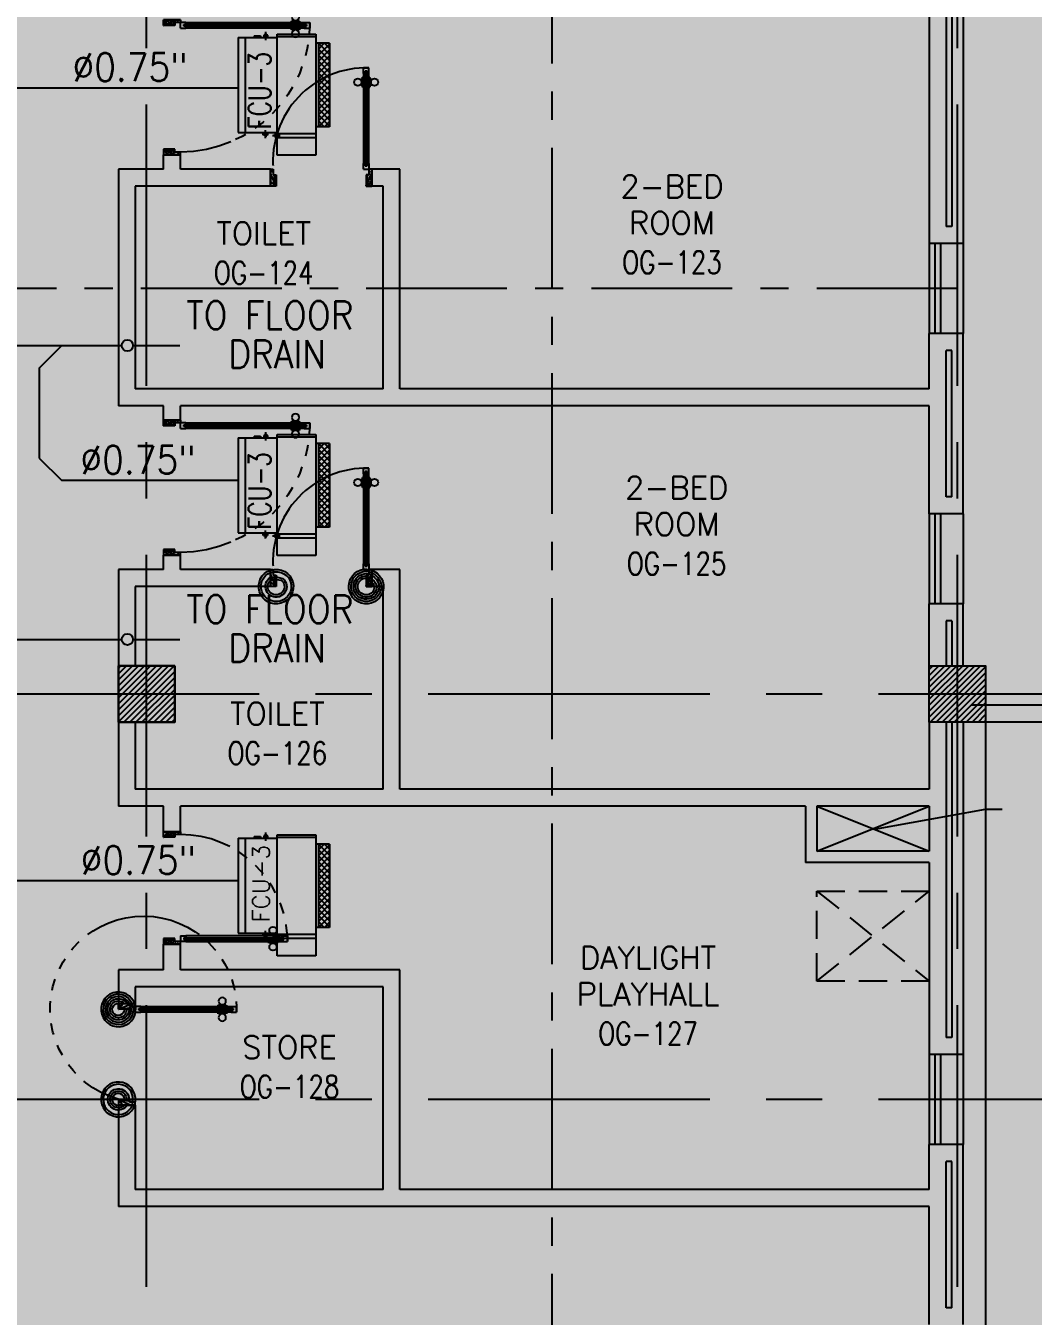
# Model space of a CAD drawing. Extents: x 417866242 to 417866469, y 43498047 to 43498124.
# Drawn here: x 417866450.09 to 417866459.03, y 43498062.46 to 43498073.92 of the extents above; entities that cross this region are included whole.
import ezdxf
from ezdxf.enums import TextEntityAlignment as Align

# ---------------------------------------------------------------- set-up
doc = ezdxf.new("R2010")
doc.units = 0
doc.header["$MEASUREMENT"] = 0
for name, pattern in [('CENTER', [2, 1.25, -0.25, 0.25, -0.25]), ('CENTERX2', [4, 2.5, -0.5, 0.5, -0.5]), ('HIDDEN', [0.375, 0.25, -0.125])]:
    doc.linetypes.add(name, pattern=pattern)
doc.layers.get('0').update_dxf_attribs({"linetype": 'CONTINUOUS'})
for name, color, linetype in [('AC-CD', 6, 'CONTINUOUS'), ('AC-TEXT', 2, 'CONTINUOUS'), ('AXES', 11, 'CENTERX2'), ('AXES1', 11, 'CENTER'), ('COL', 11, 'CONTINUOUS'), ('DOOR', 11, 'CONTINUOUS'), ('FCU', 6, 'CONTINUOUS'), ('HAT', 11, 'CONTINUOUS'), ('INSUL', 11, 'CONTINUOUS'), ('M-TEXT', 2, 'CONTINUOUS'), ('P-SOLIDWASTE', 6, 'CONTINUOUS'), ('PROJ-L', 11, 'CONTINUOUS'), ('RM-NAME', 11, 'CONTINUOUS'), ('RM-NO', 11, 'CONTINUOUS'), ('SHAFT', 11, 'CONTINUOUS'), ('TEXT', 6, 'CONTINUOUS'), ('WALL', 11, 'CONTINUOUS'), ('WIN', 11, 'CONTINUOUS')]:
    doc.layers.add(name, color=color, linetype=linetype)
doc.styles.add('ROMANS', font='ROMANS.shx', dxfattribs={"width": 0.6})
doc.styles.add('SIMPLEX', font='simplex.shx', dxfattribs={"width": 0.8})
doc.dimstyles.new('DIM7', dxfattribs={"dimtxt": 0.24, "dimasz": 0.08, "dimexe": 0.07, "dimexo": 0.05, "dimgap": 0.07, "dimtad": 1, "dimzin": 0, "dimdsep": 46, "dimtxsty": 'SIMPLEX', "dimblk": 'ARCHTICK', "dimcen": 0.05, "dimdle": 0.05, "dimclrd": 4, "dimclre": 4, "dimclrt": 2, "dimadec": 0, "dimazin": 0, "dimtp": 2, "dimtm": 2, "dimtfac": 0.1142857142857143, "dimtix": 1, "dimtmove": 2, "dimatfit": 3, "dimldrblk": 'DOT', "dimfxl": 0, "dimtolj": 1, "dimtzin": 0, "dimarcsym": 0})

# ---------------------------------------------------------------- blocks, each defined once
blk = doc.blocks.new('DOOR100')
at = {"layer": 'DOOR', "color": 7, "linetype": 'ByBlock'}
for p, q in [((-75.00000000011642, 1250), (-74.99999999959255, 1300.000000000029)), ((-75.00000000011642, 1300), (-25.00000000011642, 1300)), ((-25.00000000011642, 1300), (-75.00000000011642, 1300)), ((-58.00000000011642, 1250), (-58.00000000011642, 1270)), ((-42.00000000011642, 1270), (-58.00000000011642, 1270)), ((-42.00000000011642, 1250), (-42.00000000011642, 1270)), ((-25.00000000011642, 1250), (-25.00000000011642, 1300)), ((-91.20000000018626, 1205.042457221396), (-91.20000000018626, 1140.242457221408)), ((-82.20000000018626, 1205.042457221396), (-91.20000000018626, 1205.042457221396)), ((-82.20000000018626, 1127.642457221402), (-82.20000000018626, 1217.642457221402)), ((-75.00000000011642, 1217.642457221402), (-82.20000000018626, 1217.642457221402)), ((-82.20000000018626, 1205.042457221396), (-82.20000000018626, 1140.242457221408)), ((-58.00000000011642, 1250), (-75.00000000011642, 1250)), ((-25.00000000011642, 1250), (-42.00000000011642, 1250)), ((-25.00000000011642, 1217.642457221402), (-17.80000000004657, 1217.642457221402)), ((-17.80000000004657, 1127.642457221402), (-17.80000000004657, 1217.642457221402)), ((-17.80000000004657, 1205.042457221396), (-17.80000000004657, 1140.242457221408)), ((-17.80000000004657, 1205.042457221396), (-8.800000000046566, 1205.042457221396)), ((-8.800000000046566, 1205.042457221396), (-8.800000000046566, 1140.242457221408)), ((-82.20000000018626, 1140.242457221408), (-91.20000000018626, 1140.242457221408)), ((-75.00000000011642, 1127.642457221402), (-82.20000000018626, 1127.642457221402)), ((-25.00000000011642, 1127.642457221402), (-17.80000000004657, 1127.642457221402)), ((-17.80000000004657, 1140.242457221408), (-8.800000000046566, 1140.242457221408)), ((-1200, 0), (-1200, 150)), ((-1200, 150), (-1175, 150)), ((-1200, 150), (-1200, 0)), ((-1175, 150), (-1175, 100)), ((-75, 200), (-58, 200)), ((-75, 150), (-75, 200)), ((-75, 150), (-25, 150)), ((-58, 200), (-58, 180)), ((-58, 180), (-42, 180)), ((-42, 200), (-25, 200)), ((-42, 180), (-42, 200)), ((-25, 200), (-25, 150)), ((0, 150), (-25, 150)), ((-25, 150), (-25, 100)), ((0, 0), (0, 150)), ((0, 150), (0, 0)), ((-1150, 0), (-1200, 113.7099299924448)), ((-1150, 0), (-1200, 40.1457343158545)), ((-1150, 0), (-1200, 0)), ((-1175, 100), (-1150, 100)), ((-1150, 0), (-1163.357286043465, 100)), ((-1150, 100), (-1150, 0)), ((-50, 0), (0, 113.7099299924448)), ((-50, 100), (-50, 0)), ((-50, 0), (-36.64271395653486, 100)), ((-25, 100), (-50, 100)), ((-50, 0), (0, 40.1457343158545)), ((-50, 0), (0, 0))]:
    blk.add_line(p, q, dxfattribs=at)
at = {"layer": 'DOOR', "linetype": 'ByBlock'}
for p, q in [((-75.00000000011642, 1250), (-75, 200)), ((-58, 200), (-58.00000000011642, 1250)), ((-42, 200), (-42.00000000011642, 1250)), ((-25, 200), (-25.00000000011642, 1250))]:
    blk.add_line(p, q, dxfattribs=at)
at = {"layer": 'DOOR', "color": 7, "linetype": 'ByBlock'}
for centre in [(-123.5309442150756, 1172.642457221402), (23.53094421490096, 1172.642457221402)]:
    blk.add_circle(centre, 32.39999999998526, dxfattribs=at)
at = {"layer": 'DOOR', "linetype": 'HIDDEN', "ltscale": 0.5}
blk.add_arc((-24.99999999965075, 149.9999999994106), 1150.000000000618, 90, 179.9999999995831, dxfattribs=at)
at = {"layer": 'DOOR', "color": 7, "linetype": 'ByBlock'}
for centre, radius, start, end in [((-1150, 0), 154.4019578127773, 103.7142292212167, 108.8947114515936), ((-1150, 0), 134.4019578127773, 100.7199763555959, 111.8401506085482), ((-50, 0), 134.4019578127773, 68.15984939145177, 79.28002364440412), ((-50, 0), 154.4019578127773, 71.10528854840643, 76.28577077878333), ((-1150, 0), 94.40195781277725, 90, 121.981811965689), ((-1150, 0), 74.40195781277725, 90, 132.2235735847074), ((-1150, 0), 54.40195781277725, 90, 156.7926171089788), ((-1150, 0), 34.40195781277725, 90, 180), ((-1150, 0), 14.40195781277725, 90, 180), ((-50, 0), 94.40195781277725, 58.01818803431096, 90), ((-50, 0), 74.40195781277725, 47.7764264152926, 90), ((-50, 0), 54.40195781277725, 23.20738289102122, 90), ((-50, 0), 34.40195781277725, 0, 90), ((-50, 0), 14.40195781277725, 0, 90), ((-50, 0), 114.4019578127773, 64.0838418833441, 77.3774258719247)]:
    blk.add_arc(centre, radius, start, end, dxfattribs=at)
blk = doc.blocks.new('*X85')
at = {"color": 0}
for p, q in [((253128.5557043091, 132690.5931987104), (253587.6964794104, 133149.7339738117)), ((253128.5557043091, 132743.6262072994), (253534.6634708214, 133149.7339738117)), ((253128.5557043091, 132796.6592158884), (253481.6304622324, 133149.7339738117)), ((253128.5557043091, 132849.6922244773), (253428.5974536434, 133149.7339738117)), ((253128.5557043091, 132902.7252330663), (253375.5644450544, 133149.7339738117)), ((253128.5557043091, 132955.7582416553), (253322.5314364654, 133149.7339738117)), ((253128.5557043091, 133008.7912502443), (253269.4984278764, 133149.7339738117)), ((253128.5557043091, 133061.8242588333), (253216.4654192874, 133149.7339738117)), ((253128.5557043091, 133114.8572674223), (253163.4324106984, 133149.7339738117)), ((253140.7294879994, 132649.7339738117), (253628.555704309, 133137.5601901213)), ((253193.7624965884, 132649.7339738117), (253628.555704309, 133084.5271815324)), ((253246.7955051773, 132649.7339738117), (253628.555704309, 133031.4941729433)), ((253299.8285137663, 132649.7339738117), (253628.555704309, 132978.4611643543)), ((253352.8615223553, 132649.7339738117), (253628.555704309, 132925.4281557653)), ((253405.8945309443, 132649.7339738117), (253628.555704309, 132872.3951471764)), ((253458.9275395333, 132649.7339738117), (253628.555704309, 132819.3621385874)), ((253511.9605481223, 132649.7339738117), (253628.555704309, 132766.3291299984)), ((253564.9935567113, 132649.7339738117), (253628.555704309, 132713.2961214094)), ((253618.0265653003, 132649.7339738117), (253628.555704309, 132660.2631128204))]:
    blk.add_line(p, q, dxfattribs=at)
blk = doc.blocks.new('COL50')
at = {"layer": 'COL'}
blk.add_lwpolyline([(-249.9999999999709, 250), (-249.9999999999418, -250), (250, -250), (249.9999999999709, 250)], close=True, dxfattribs=at)
blk = doc.blocks.new('DOOR90')
at = {"layer": 'DOOR', "color": 7, "linetype": 'ByBlock'}
for p, q in [((-150, 0), (0, 0)), ((-150, 0), (-150, -25)), ((0, -50), (-113.7099299924448, 0)), ((0, -50), (-40.1457343158545, 0)), ((0, -50), (0, 0)), ((-1000, -25), (-1050, -25)), ((-1050, -75), (-1050, -25)), ((-1050, -25), (-1050, -75)), ((-1000, -75), (-1050, -74.99999999947613)), ((-1000, -41.9999999999709), (-1020, -41.9999999999709)), ((-1020, -42), (-1020, -58)), ((-1000, -58), (-1020, -58)), ((-1000, -25), (-1000, -41.9999999999709)), ((-1000, -58), (-1000, -75)), ((-877.6424572214019, -17.79999999995925), (-967.6424572214019, -17.79999999995925)), ((-967.6424572214019, -25), (-967.6424572214019, -17.79999999995925)), ((-967.6424572214019, -75), (-967.6424572214019, -82.20000000004075)), ((-877.6424572214019, -82.20000000004075), (-967.6424572214019, -82.20000000004075)), ((-955.0424572214251, -8.799999999959255), (-890.2424572213786, -8.799999999959255)), ((-955.0424572214251, -17.79999999995925), (-955.0424572214251, -8.799999999959255)), ((-955.0424572214251, -17.79999999995925), (-890.2424572213786, -17.79999999995925)), ((-955.0424572214251, -82.20000000004075), (-890.2424572213786, -82.20000000004075)), ((-955.0424572214251, -82.20000000004075), (-955.0424572214251, -91.20000000004075)), ((-955.0424572214251, -91.20000000004075), (-890.2424572213786, -91.20000000004075)), ((-890.2424572213786, -17.79999999995925), (-890.2424572213786, -8.799999999959255)), ((-890.2424572213786, -82.20000000004075), (-890.2424572213786, -91.20000000004075)), ((-877.6424572214019, -25), (-877.6424572214019, -17.79999999995925)), ((-877.6424572214019, -75), (-877.6424572214019, -82.20000000004075)), ((-200, -25), (-150, -25)), ((-200, -42), (-200, -25)), ((-180, -42), (-200, -42)), ((-200, -58), (-180, -58)), ((-200, -75), (-200, -58)), ((-150, -75), (-200, -75)), ((-180, -58), (-180, -42)), ((-150, -25), (-100, -25)), ((-150, -75), (-150, -25)), ((-100, -25), (-100, -50)), ((0, -50), (-100, -36.64271395650576)), ((-100, -50), (0, -50)), ((-150, -875), (-100, -875)), ((-150, -900), (-150, -875)), ((-150, -900), (0, -900)), ((0, -900), (-150, -900)), ((0, -850), (-113.7099299924448, -900)), ((-100, -875), (-100, -850)), ((0, -850), (-100, -863.3572860434942)), ((-100, -850), (0, -850)), ((0, -850), (-40.1457343158545, -900)), ((0, -850), (0, -900))]:
    blk.add_line(p, q, dxfattribs=at)
at = {"layer": 'DOOR', "linetype": 'ByBlock'}
for p, q in [((-200, -25), (-1000, -25)), ((-200, -42), (-1000, -41.9999999999709)), ((-200, -58), (-1000, -58)), ((-1000, -75), (-200, -75))]:
    blk.add_line(p, q, dxfattribs=at)
at = {"layer": 'DOOR', "color": 7, "linetype": 'ByBlock'}
for centre in [(-922.6424572214019, 23.53094421501737), (-922.6424572214019, -123.5309442149592)]:
    blk.add_circle(centre, 32.39999999998526, dxfattribs=at)
for centre, radius, start, end in [((0, -50), 154.4019578127773, 161.1052885482714, 166.2857707768669), ((0, -50), 94.40195781277725, 148.0181880328085, 180), ((0, -50), 134.4019578127773, 158.159849394549, 169.2800236450682), ((0, -50), 114.4019578127773, 154.0838418822192, 167.37742587102), ((0, -50), 74.40195781277725, 137.7764264185456, 180), ((0, -50), 54.40195781277725, 113.2073828924446, 180), ((0, -50), 34.40195781277725, 90, 180), ((0, -50), 14.40195781277725, 90, 180), ((0, -850), 154.4019578127773, 193.7142292231331, 198.8947114517286), ((0, -850), 134.4019578127773, 190.7199763549318, 201.840150605451), ((0, -850), 94.40195781277725, 180, 211.9818119671915), ((0, -850), 74.40195781277725, 180, 222.2235735814543), ((0, -850), 54.40195781277725, 180, 246.7926171075554), ((0, -850), 34.40195781277725, 180, 270), ((0, -850), 14.40195781277725, 180, 270)]:
    blk.add_arc(centre, radius, start, end, dxfattribs=at)
at = {"layer": 'DOOR', "linetype": 'HIDDEN', "ltscale": 0.5}
blk.add_arc((-222.2222222220153, -49.99999999976717), 828.155208510499, 178.270116378131, 275.0030377036063, dxfattribs=at)
blk = doc.blocks.new('*X86')
at = {"color": 0}
for p, q in [((245928.2403198966, 132649.7339738117), (246428.2403198966, 133149.7339738117)), ((245928.5557043091, 132703.0823668131), (246375.2073113076, 133149.7339738117)), ((245928.5557043091, 132756.1153754022), (246322.1743027186, 133149.7339738117)), ((245928.5557043091, 132809.1483839911), (246269.1412941296, 133149.7339738117)), ((245928.5557043091, 132862.1813925801), (246216.1082855406, 133149.7339738117)), ((245928.5557043091, 132915.2144011691), (246163.0752769516, 133149.7339738117)), ((245928.5557043091, 132968.2474097581), (246110.0422683626, 133149.7339738117)), ((245928.5557043091, 133021.2804183471), (246057.0092597737, 133149.7339738117)), ((245928.5557043091, 133074.3134269361), (246003.9762511846, 133149.7339738117)), ((245928.5557043091, 133127.3464355251), (245950.9432425957, 133149.7339738117)), ((245981.2733284856, 132649.7339738117), (246428.555704309, 133097.0163496351)), ((246034.3063370746, 132649.7339738117), (246428.555704309, 133043.9833410461)), ((246087.3393456636, 132649.7339738117), (246428.555704309, 132990.9503324571)), ((246140.3723542526, 132649.7339738117), (246428.555704309, 132937.9173238681)), ((246193.4053628415, 132649.7339738117), (246428.555704309, 132884.8843152791)), ((246246.4383714305, 132649.7339738117), (246428.555704309, 132831.8513066902)), ((246299.4713800195, 132649.7339738117), (246428.555704309, 132778.8182981012)), ((246352.5043886085, 132649.7339738117), (246428.555704309, 132725.7852895122)), ((246405.5373971975, 132649.7339738117), (246428.555704309, 132672.7522809232))]:
    blk.add_line(p, q, dxfattribs=at)
blk = doc.blocks.new('DOOR-10')
at = {"layer": 'DOOR', "color": 0, "linetype": 'ByBlock'}
for p, q in [((-25.69739139656303, 1099.999999999069), (-75.69739139656303, 1099.999999999069)), ((-75.69739139656303, 1099.999999999069), (-25.69739139656303, 1099.999999999069)), ((-75.69739139656303, 1049.999999999069), (-75.69739139603917, 1099.999999999098)), ((-58.69739139656303, 1049.999999999069), (-75.69739139656303, 1049.999999999069)), ((-42.69739139656303, 1069.999999999069), (-58.69739139656303, 1069.999999999069)), ((-58.69739139656303, 1049.999999999069), (-58.69739139656303, 1069.999999999069)), ((-42.69739139656303, 1049.999999999069), (-42.69739139656303, 1069.999999999069)), ((-25.69739139656303, 1049.999999999069), (-42.69739139656303, 1049.999999999069)), ((-25.69739139656303, 1049.999999999069), (-25.69739139656303, 1099.999999999069)), ((-82.89739139663288, 1005.042457220465), (-91.89739139663288, 1005.042457220465)), ((-91.89739139663288, 1005.042457220465), (-91.89739139663288, 940.2424572204764)), ((-82.89739139663288, 940.2424572204764), (-91.89739139663288, 940.2424572204764)), ((-75.69739139656303, 1017.642457220471), (-82.89739139663288, 1017.642457220471)), ((-82.89739139663288, 927.6424572204705), (-82.89739139663288, 1017.642457220471)), ((-82.89739139663288, 1005.042457220465), (-82.89739139663288, 940.2424572204764)), ((-75.69739139656303, 927.6424572204705), (-82.89739139663288, 927.6424572204705)), ((-25.69739139656303, 1017.642457220471), (-18.49739139649319, 1017.642457220471)), ((-25.69739139656303, 927.6424572204705), (-18.49739139649319, 927.6424572204705)), ((-18.49739139649319, 927.6424572204705), (-18.49739139649319, 1017.642457220471)), ((-18.49739139649319, 1005.042457220465), (-9.497391396493185, 1005.042457220465)), ((-18.49739139649319, 1005.042457220465), (-18.49739139649319, 940.2424572204764)), ((-18.49739139649319, 940.2424572204764), (-9.497391396493185, 940.2424572204764)), ((-9.497391396493185, 1005.042457220465), (-9.497391396493185, 940.2424572204764)), ((-1000.697391395341, 0), (-1000.697391395341, 150)), ((-1000.697391395341, 150), (-975.6973913953407, 150)), ((-1000.697391395341, 150), (-1000.697391395341, 0)), ((-975.6973913953407, 150), (-975.6973913953407, 100)), ((-75.69739139534067, 200), (-58.69739139534067, 200)), ((-75.69739139534067, 150), (-75.69739139534067, 200)), ((-75.69739139534067, 150), (-25.69739139534067, 150)), ((-58.69739139534067, 200), (-58.69739139534067, 180)), ((-58.69739139534067, 180), (-42.69739139534067, 180)), ((-42.69739139534067, 200), (-25.69739139534067, 200)), ((-42.69739139534067, 180), (-42.69739139534067, 200)), ((-25.69739139534067, 200), (-25.69739139534067, 150)), ((-0.6973913953406736, 150), (-25.69739139534067, 150)), ((-25.69739139534067, 150), (-25.69739139534067, 100)), ((-950.6973913953407, 0), (-1000.697391395341, 0)), ((-975.6973913953407, 100), (-950.6973913953407, 100)), ((-950.6973913953407, 100), (-950.6973913953407, 0)), ((-50.69739139534067, 100), (-50.69739139534067, 0)), ((-25.69739139534067, 100), (-50.69739139534067, 100)), ((-50.69739139534067, 0), (-0.6973913953406736, 0))]:
    blk.add_line(p, q, dxfattribs=at)
at = {"layer": 'DOOR', "linetype": 'ByBlock'}
for p, q in [((-75.69739139656303, 1049.999999999069), (-75.69739139534067, 200)), ((-58.69739139534067, 200), (-58.69739139656303, 1049.999999999069)), ((-42.69739139534067, 200), (-42.69739139656303, 1049.999999999069)), ((-25.69739139534067, 200), (-25.69739139656303, 1049.999999999069))]:
    blk.add_line(p, q, dxfattribs=at)
at = {"layer": 'DOOR', "color": 9, "linetype": 'ByBlock'}
for p, q in [((-0.6973913953406736, 0), (-0.6973913953406736, 150)), ((-950.6973913953407, 0), (-1000.697391395341, 113.7099299924448)), ((-950.6973913953407, 0), (-1000.697391395341, 40.1457343158545)), ((-950.6973913953407, 0), (-964.0546774388058, 100)), ((-50.69739139534067, 0), (-0.6973913953406736, 113.7099299924448)), ((-50.69739139534067, 0), (-37.34010535187554, 100)), ((-50.69739139534067, 0), (-0.6973913953406736, 40.1457343158545))]:
    blk.add_line(p, q, dxfattribs=at)
at = {"layer": 'DOOR', "color": 0, "linetype": 'ByBlock'}
for centre in [(-124.2283356115222, 972.6424572204705), (22.83355281845434, 972.6424572204705)]:
    blk.add_circle(centre, 32.39999999998526, dxfattribs=at)
at = {"layer": 'DOOR', "linetype": 'HIDDEN', "ltscale": 0.5}
blk.add_arc((-23.39897476031911, 149.138342134087), 952.2988064575108, 93.14815770431052, 179.9481576940245, dxfattribs=at)
at = {"layer": 'DOOR', "color": 9, "linetype": 'ByBlock'}
for centre, radius, start, end in [((-950.6973913953407, 0), 154.4019578127773, 103.7142292212167, 108.8947114515936), ((-950.6973913953407, 0), 134.4019578127773, 100.7199763555959, 111.8401506085482), ((-50.69739139534067, 0), 134.4019578127773, 68.15984939145177, 79.28002364440412), ((-50.69739139534067, 0), 154.4019578127773, 71.10528854840643, 76.28577077878333), ((-950.6973913953407, 0), 94.40195781277725, 90, 121.981811965689), ((-950.6973913953407, 0), 74.40195781277725, 90, 132.2235735847074), ((-950.6973913953407, 0), 54.40195781277725, 90, 156.7926171089788), ((-950.6973913953407, 0), 34.40195781277725, 90, 180), ((-950.6973913953407, 0), 14.40195781277725, 90, 180), ((-50.69739139534067, 0), 94.40195781277725, 58.01818803431096, 90), ((-50.69739139534067, 0), 74.40195781277725, 47.7764264152926, 90), ((-50.69739139534067, 0), 54.40195781277725, 23.20738289102122, 90), ((-50.69739139534067, 0), 34.40195781277725, 0, 90), ((-50.69739139534067, 0), 14.40195781277725, 0, 90), ((-50.69739139534067, 0), 114.4019578127773, 64.0838418833441, 77.3774258719247)]:
    blk.add_arc(centre, radius, start, end, dxfattribs=at)
blk = doc.blocks.new('*X95')
at = {"color": 0}
for p, q in [((16890.47746209932, -2466.570672882412), (16943.4517006644, -2413.596434317336)), ((16890.47746209932, -2519.603681471403), (16990.47746209933, -2419.603681471401)), ((16990.47746209933, -2565.49912589376), (16890.47746209932, -2465.499125893757)), ((16890.47746209932, -2572.636690060394), (16990.47746209933, -2472.636690060392)), ((16990.47746209933, -2618.532134482751), (16890.47746209932, -2518.532134482748)), ((16990.47746209933, -2512.466117304769), (16891.6077791119, -2413.596434317336)), ((16990.47746209933, -2459.433108715778), (16944.64078770089, -2413.596434317336)), ((16890.47746209932, -2625.669698649385), (16990.47746209933, -2525.669698649383)), ((16990.47746209933, -2671.565143071742), (16890.47746209932, -2571.565143071739)), ((16890.47746209932, -2678.702707238376), (16990.47746209933, -2578.702707238374)), ((16990.47746209933, -2724.598151660733), (16890.47746209932, -2624.59815166073)), ((16890.47746209932, -2731.735715827367), (16990.47746209933, -2631.735715827365)), ((16990.47746209933, -2777.631160249724), (16890.47746209932, -2677.631160249721)), ((16890.47746209932, -2784.768724416358), (16990.47746209933, -2684.768724416357)), ((16990.47746209933, -2830.664168838715), (16890.47746209932, -2730.664168838713)), ((16890.47746209932, -2837.801733005349), (16990.47746209933, -2737.801733005348)), ((16990.47746209933, -2883.697177427706), (16890.47746209932, -2783.697177427704)), ((16890.47746209932, -2890.83474159434), (16990.47746209933, -2790.834741594339)), ((16990.47746209933, -2936.730186016697), (16890.47746209932, -2836.730186016694)), ((16890.47746209932, -2943.867750183331), (16990.47746209933, -2843.86775018333)), ((16990.47746209933, -2989.763194605689), (16890.47746209932, -2889.763194605686)), ((16890.47746209932, -2996.900758772323), (16990.47746209933, -2896.900758772321)), ((16990.47746209933, -3042.796203194679), (16890.47746209932, -2942.796203194677)), ((16890.47746209932, -3049.933767361314), (16990.47746209933, -2949.933767361312)), ((16990.47746209933, -3095.82921178367), (16890.47746209932, -2995.829211783668)), ((16890.47746209932, -3102.966775950305), (16990.47746209933, -3002.966775950303)), ((16990.47746209933, -3148.862220372662), (16890.47746209932, -3048.862220372659)), ((16891.53081232129, -3154.946434317336), (16990.47746209933, -3055.999784539294)), ((16943.52866745501, -3154.946434317336), (16890.47746209932, -3101.89522896165)), ((16944.56382091028, -3154.946434317336), (16990.47746209933, -3109.032793128285))]:
    blk.add_line(p, q, dxfattribs=at)
blk = doc.blocks.new('RM1')
at = {"layer": 'RM-NAME', "style": 'ROMANS'}
for tag, p in [('ROOMNAME1', (0, 323.8095238059759)), ('ROOMNAME2', (0, 0))]:
    blk.add_attdef(tag, text='', height=200, dxfattribs=at).set_placement(p, align=Align.MIDDLE)

msp = doc.modelspace()

# ---------------------------------------------------------------- linework, layer by layer
at = {"layer": 'AC-CD'}
for p, q in [((417866451.9753841, 43498073.36963988), (417866449.9336365, 43498073.36963988)), ((417866443.1406524, 43498071.08356603), (417866450.9405389, 43498071.08356603)), ((417866450.2082285, 43498070.88356603), (417866450.4082285, 43498071.08356603)), ((417866451.0405389, 43498071.08356604), (417866451.4555178, 43498071.08356604)), ((417866450.2082285, 43498070.88356604), (417866450.2082285, 43498070.08329365)), ((417866450.2082285, 43498070.08329365), (417866450.4082285, 43498069.8832937)), ((417866451.9753841, 43498069.8832937), (417866450.4082285, 43498069.8832937)), ((417866449.9696267, 43498068.47337817), (417866450.9405389, 43498068.47337817)), ((417866451.0405389, 43498068.47337817), (417866451.4555178, 43498068.47337817)), ((417866451.9753841, 43498066.3282937), (417866449.9336365, 43498066.3282937))]:
    msp.add_line(p, q, dxfattribs=at)
for centre in [(417866450.9905389, 43498071.08356604), (417866450.9905389, 43498068.47337817)]:
    msp.add_circle(centre, 0.05, dxfattribs=at)
at = {"layer": 'AXES'}
for p, q in [((417866451.1610165, 43498046.72449277), (417866451.1610165, 43498123.53716789)), ((417866458.3610165, 43498046.72449277), (417866458.3610165, 43498123.53716789)), ((417866468.1610165, 43498067.98878641), (417866400.1210165, 43498067.98878641)), ((417866468.1610165, 43498064.38878641), (417866400.1210165, 43498064.38878641))]:
    msp.add_line(p, q, dxfattribs=at)
at = {"layer": 'AXES1'}
for p, q in [((417866454.7610165, 43498053.58878641), (417866454.7610165, 43498112.40878641)), ((417866458.3610165, 43498071.58878641), (417866400.1210165, 43498071.58878641))]:
    msp.add_line(p, q, dxfattribs=at)
at = {"layer": 'FCU', "color": 6}
for p, q in [((417866451.9753841, 43498073.8183283), (417866451.9753841, 43498072.97382659)), ((417866451.9753841, 43498073.8183283), (417866452.3214598, 43498073.8183283)), ((417866452.3214598, 43498072.92697649), (417866452.3214598, 43498073.84690336)), ((417866452.3214598, 43498073.84690336), (417866452.6643605, 43498073.84690336)), ((417866452.6643605, 43498073.84690336), (417866452.6643605, 43498072.92697649)), ((417866451.9753841, 43498072.97382659), (417866452.3214598, 43498072.97382659)), ((417866452.6643605, 43498072.92697649), (417866452.3214598, 43498072.92697649)), ((417866451.9753841, 43498070.2633283), (417866451.9753841, 43498069.41882659)), ((417866451.9753841, 43498070.2633283), (417866452.3214598, 43498070.2633283)), ((417866452.3214598, 43498069.37197649), (417866452.3214598, 43498070.29190336)), ((417866452.3214598, 43498070.29190336), (417866452.6643605, 43498070.29190336)), ((417866452.6643605, 43498070.29190336), (417866452.6643605, 43498069.37197649)), ((417866451.9753841, 43498069.41882659), (417866452.3214598, 43498069.41882659)), ((417866452.6643605, 43498069.37197649), (417866452.3214598, 43498069.37197649)), ((417866451.9753841, 43498066.7083283), (417866451.9753841, 43498065.86382659)), ((417866451.9753841, 43498066.7083283), (417866452.3214598, 43498066.7083283)), ((417866452.3214598, 43498065.8169765), (417866452.3214598, 43498066.73690336)), ((417866452.3214598, 43498066.73690336), (417866452.6643605, 43498066.73690336)), ((417866452.6643605, 43498066.73690336), (417866452.6643605, 43498065.8169765)), ((417866451.9753841, 43498065.86382659), (417866452.3214598, 43498065.86382659)), ((417866452.6643605, 43498065.8169765), (417866452.3214598, 43498065.8169765))]:
    msp.add_line(p, q, dxfattribs=at)
at = {"layer": 'FCU', "color": 3}
for p, q in [((417866452.0357092, 43498073.8183283), (417866452.0357092, 43498072.97382659)), ((417866452.1170201, 43498073.83332833), (417866452.1170201, 43498073.8183283)), ((417866452.1170201, 43498073.83332833), (417866452.1719545, 43498073.83332833)), ((417866452.1719545, 43498073.83332833), (417866452.1719545, 43498073.8183283)), ((417866452.1967636, 43498073.83332833), (417866452.2444435, 43498073.83332833)), ((417866452.2074845, 43498073.84832836), (417866452.2274846, 43498073.84832836)), ((417866452.2074845, 43498073.84832836), (417866452.2074845, 43498073.8183283)), ((417866452.2174845, 43498073.86826265), (417866452.2174845, 43498073.79555843)), ((417866452.2274846, 43498073.84832836), (417866452.2274846, 43498073.8183283)), ((417866452.3214598, 43498073.82649614), (417866452.6643605, 43498073.82649614)), ((417866452.7865857, 43498073.7667532), (417866452.6643605, 43498073.7667532)), ((417866452.6865855, 43498073.7667532), (417866452.6865855, 43498073.0254017)), ((417866452.7865857, 43498073.7667532), (417866452.7865857, 43498073.0254017)), ((417866452.2174845, 43498072.92389224), (417866452.2174845, 43498072.99659646)), ((417866452.7865857, 43498073.0254017), (417866452.6643605, 43498073.0254017)), ((417866452.1876817, 43498072.95882656), (417866452.2444435, 43498072.95882656)), ((417866452.2074845, 43498072.94382653), (417866452.2074845, 43498072.97382659)), ((417866452.2074845, 43498072.94382653), (417866452.2274846, 43498072.94382653)), ((417866452.2274846, 43498072.94382653), (417866452.2274846, 43498072.97382659)), ((417866452.2803787, 43498072.94842654), (417866452.3486676, 43498072.94842654)), ((417866452.2964597, 43498072.93842652), (417866452.2964597, 43498072.95842656)), ((417866452.2964597, 43498072.95842656), (417866452.3214598, 43498072.95842656)), ((417866452.2964597, 43498072.93842652), (417866452.3214598, 43498072.93842652)), ((417866452.3214598, 43498072.96565875), (417866452.6643605, 43498072.96565875)), ((417866452.3214598, 43498072.77457619), (417866452.3214598, 43498072.92697649)), ((417866452.6643605, 43498072.92697649), (417866452.6643605, 43498072.77457619)), ((417866452.6643605, 43498072.77457619), (417866452.3214598, 43498072.77457619)), ((417866452.0357092, 43498070.2633283), (417866452.0357092, 43498069.41882659)), ((417866452.1170201, 43498070.27832833), (417866452.1170201, 43498070.2633283)), ((417866452.1170201, 43498070.27832833), (417866452.1719545, 43498070.27832833)), ((417866452.1719545, 43498070.27832833), (417866452.1719545, 43498070.2633283)), ((417866452.1967636, 43498070.27832833), (417866452.2444435, 43498070.27832833)), ((417866452.2074845, 43498070.29332836), (417866452.2274846, 43498070.29332836)), ((417866452.2074845, 43498070.29332836), (417866452.2074845, 43498070.2633283)), ((417866452.2174845, 43498070.31326265), (417866452.2174845, 43498070.24055843)), ((417866452.2274846, 43498070.29332836), (417866452.2274846, 43498070.2633283)), ((417866452.3214598, 43498070.27149614), (417866452.6643605, 43498070.27149614)), ((417866452.7865857, 43498070.2117532), (417866452.6643605, 43498070.2117532)), ((417866452.6865855, 43498070.2117532), (417866452.6865855, 43498069.4704017)), ((417866452.7865857, 43498070.2117532), (417866452.7865857, 43498069.4704017)), ((417866452.7865857, 43498069.4704017), (417866452.6643605, 43498069.4704017)), ((417866452.1876817, 43498069.40382656), (417866452.2444435, 43498069.40382656)), ((417866452.2074845, 43498069.38882653), (417866452.2074845, 43498069.41882659)), ((417866452.2074845, 43498069.38882653), (417866452.2274846, 43498069.38882653)), ((417866452.2174845, 43498069.36889224), (417866452.2174845, 43498069.44159646)), ((417866452.2274846, 43498069.38882653), (417866452.2274846, 43498069.41882659)), ((417866452.2803787, 43498069.39342654), (417866452.3486676, 43498069.39342654)), ((417866452.2964597, 43498069.38342652), (417866452.2964597, 43498069.40342656)), ((417866452.2964597, 43498069.40342656), (417866452.3214598, 43498069.40342656)), ((417866452.2964597, 43498069.38342652), (417866452.3214598, 43498069.38342652)), ((417866452.3214598, 43498069.41065875), (417866452.6643605, 43498069.41065875)), ((417866452.3214598, 43498069.21957619), (417866452.3214598, 43498069.37197649)), ((417866452.6643605, 43498069.37197649), (417866452.6643605, 43498069.21957619)), ((417866452.6643605, 43498069.21957619), (417866452.3214598, 43498069.21957619)), ((417866452.0357092, 43498066.7083283), (417866452.0357092, 43498065.86382659)), ((417866452.1170201, 43498066.72332833), (417866452.1170201, 43498066.7083283)), ((417866452.1170201, 43498066.72332833), (417866452.1719545, 43498066.72332833)), ((417866452.1719545, 43498066.72332833), (417866452.1719545, 43498066.7083283)), ((417866452.1967636, 43498066.72332833), (417866452.2444435, 43498066.72332833)), ((417866452.2074845, 43498066.73832836), (417866452.2274846, 43498066.73832836)), ((417866452.2074845, 43498066.73832836), (417866452.2074845, 43498066.7083283)), ((417866452.2174845, 43498066.75826265), (417866452.2174845, 43498066.68555843)), ((417866452.2274846, 43498066.73832836), (417866452.2274846, 43498066.7083283)), ((417866452.3214598, 43498066.71649614), (417866452.6643605, 43498066.71649614)), ((417866452.7865857, 43498066.6567532), (417866452.6643605, 43498066.6567532)), ((417866452.6865855, 43498066.6567532), (417866452.6865855, 43498065.9154017)), ((417866452.7865857, 43498066.6567532), (417866452.7865857, 43498065.9154017)), ((417866452.7865857, 43498065.9154017), (417866452.6643605, 43498065.9154017)), ((417866452.1876817, 43498065.84882656), (417866452.2444435, 43498065.84882656)), ((417866452.2074845, 43498065.83382653), (417866452.2074845, 43498065.86382659)), ((417866452.2074845, 43498065.83382653), (417866452.2274846, 43498065.83382653)), ((417866452.2174845, 43498065.81389225), (417866452.2174845, 43498065.88659646)), ((417866452.2274846, 43498065.83382653), (417866452.2274846, 43498065.86382659)), ((417866452.2803787, 43498065.83842654), (417866452.3486676, 43498065.83842654)), ((417866452.2964597, 43498065.82842652), (417866452.2964597, 43498065.84842656)), ((417866452.2964597, 43498065.84842656), (417866452.3214598, 43498065.84842656)), ((417866452.2964597, 43498065.82842652), (417866452.3214598, 43498065.82842652)), ((417866452.3214598, 43498065.85565875), (417866452.6643605, 43498065.85565875)), ((417866452.3214598, 43498065.66457619), (417866452.3214598, 43498065.8169765)), ((417866452.6643605, 43498065.8169765), (417866452.6643605, 43498065.66457619)), ((417866452.6643605, 43498065.66457619), (417866452.3214598, 43498065.66457619))]:
    msp.add_line(p, q, dxfattribs=at)
at = {"layer": 'INSUL'}
for p, q in [((417866458.2610165, 43498074.93878641), (417866458.2610165, 43498072.13878641)), ((417866458.3110165, 43498074.93878641), (417866458.3110165, 43498072.13878641)), ((417866458.3110165, 43498072.13878641), (417866458.2610165, 43498072.13878641)), ((417866458.3110165, 43498071.03878641), (417866458.2610165, 43498071.03878641)), ((417866458.2610165, 43498069.73878641), (417866458.2610165, 43498071.03878641)), ((417866458.3110165, 43498069.73878641), (417866458.3110165, 43498071.03878641)), ((417866458.3110165, 43498069.73878641), (417866458.2610165, 43498069.73878641)), ((417866458.2610165, 43498068.63878641), (417866458.2610165, 43498068.23878641)), ((417866458.3110165, 43498068.63878641), (417866458.2610165, 43498068.63878641)), ((417866458.3110165, 43498068.63878641), (417866458.3110165, 43498068.23878641)), ((417866458.2610165, 43498067.73878641), (417866458.2610165, 43498064.93878641)), ((417866458.3110165, 43498067.73878641), (417866458.3110165, 43498064.93878641)), ((417866458.3110165, 43498064.93878641), (417866458.2610165, 43498064.93878641)), ((417866458.3110165, 43498063.83878641), (417866458.2610165, 43498063.83878641)), ((417866458.2610165, 43498062.53878641), (417866458.2610165, 43498063.83878641)), ((417866458.3110165, 43498062.53878641), (417866458.3110165, 43498063.83878641)), ((417866458.3110165, 43498062.53878641), (417866458.2610165, 43498062.53878641))]:
    msp.add_line(p, q, dxfattribs=at)
at = {"layer": 'P-SOLIDWASTE'}
for points in [[(417866451.6807596, 43498071.08356604, 0, 0.1500000000000001, 0), (417866451.4078913, 43498071.08356604, 0.1500000000000001, 0.1500000000000001, 0)], [(417866451.6807596, 43498068.47337817, 0, 0.1500000000000001, 0), (417866451.4078913, 43498068.47337817, 0.1500000000000001, 0.1500000000000001, 0)]]:
    msp.add_lwpolyline(points, format="xyseb", dxfattribs=at)
at = {"layer": 'PROJ-L', "linetype": 'Continuous'}
for p, q in [((417866460.4867463, 43498067.88878641), (417866458.4867463, 43498067.88878641)), ((417866460.6367463, 43498067.73878641), (417866458.4867463, 43498067.73878641))]:
    msp.add_line(p, q, dxfattribs=at)
at = {"layer": 'PROJ-L'}
msp.add_line((417866458.6110165, 43498067.73878641), (417866458.6110165, 43498061.03878641), dxfattribs=at)
at = {"layer": 'SHAFT', "linetype": 'HIDDEN'}
for p, q in [((417866457.1110165, 43498066.23878641), (417866458.1110165, 43498065.43878641)), ((417866457.1110165, 43498065.43878641), (417866458.1110165, 43498066.23878641))]:
    msp.add_line(p, q, dxfattribs=at)
msp.add_lwpolyline([(417866457.1110165, 43498066.23878641), (417866458.1110165, 43498066.23878641), (417866458.1110165, 43498065.43878641), (417866457.1110165, 43498065.43878641)], close=True, dxfattribs=at)
at = {"layer": 'TEXT', "color": 251, "linetype": 'ByBlock'}
for p, q in [((417866457.1110165, 43498066.99378641), (417866458.1110165, 43498066.59378641)), ((417866457.1110165, 43498066.59378641), (417866458.1110165, 43498066.99378641))]:
    msp.add_line(p, q, dxfattribs=at)
at = {"layer": 'WALL'}
for p, q in [((417866458.4110165, 43498074.93878641), (417866458.4110165, 43498071.98878641)), ((417866458.1110165, 43498074.10378641), (417866458.1110165, 43498071.98878641)), ((417866451.3110165, 43498072.64878641), (417866450.9110165, 43498072.64878641)), ((417866450.9110165, 43498072.64878641), (417866450.9110165, 43498070.54878641)), ((417866452.2610165, 43498072.64878641), (417866451.4610165, 43498072.64878641)), ((417866453.4110165, 43498072.64878641), (417866453.1610165, 43498072.64878641)), ((417866452.2610165, 43498072.49878641), (417866451.0610165, 43498072.49878641)), ((417866451.0610165, 43498072.49878641), (417866451.0610165, 43498070.69878641)), ((417866453.2610165, 43498072.49878641), (417866453.1610165, 43498072.49878641)), ((417866458.4110165, 43498071.98878641), (417866458.1110165, 43498071.98878641)), ((417866458.4110165, 43498071.18878641), (417866458.1110165, 43498071.18878641)), ((417866458.1110165, 43498070.69878641), (417866458.1110165, 43498071.18878641)), ((417866458.4110165, 43498069.58878641), (417866458.4110165, 43498071.18878641)), ((417866453.2610165, 43498070.69878641), (417866451.0610165, 43498070.69878641)), ((417866458.1110165, 43498070.69878641), (417866453.4110165, 43498070.69878641)), ((417866451.3110165, 43498070.54878641), (417866450.9110165, 43498070.54878641)), ((417866458.1110165, 43498070.54878641), (417866451.4610165, 43498070.54878641)), ((417866458.1110165, 43498069.58878641), (417866458.1110165, 43498070.54878641)), ((417866458.4110165, 43498069.58878641), (417866458.1110165, 43498069.58878641)), ((417866451.3110165, 43498069.09378641), (417866450.9110165, 43498069.09378641)), ((417866450.9110165, 43498069.09378641), (417866450.9110165, 43498066.99378641)), ((417866452.261033, 43498069.09379743), (417866451.4610165, 43498069.09378641)), ((417866453.4110165, 43498069.09378641), (417866453.1610165, 43498069.09378641)), ((417866452.261033, 43498068.94379743), (417866451.0610165, 43498068.94378641)), ((417866451.0610165, 43498068.94378641), (417866451.0610165, 43498068.23878641)), ((417866453.2610165, 43498068.94378641), (417866453.1610165, 43498068.94378641)), ((417866458.4110165, 43498068.78878641), (417866458.1110165, 43498068.78878641)), ((417866458.1110165, 43498068.23878641), (417866458.1110165, 43498068.78878641)), ((417866458.4110165, 43498068.23878641), (417866458.4110165, 43498068.78878641)), ((417866451.0610165, 43498067.73878641), (417866451.0610165, 43498067.14378641)), ((417866458.1110165, 43498067.73878641), (417866458.1110165, 43498067.14378641)), ((417866458.4110165, 43498067.73878641), (417866458.4110165, 43498064.78878641)), ((417866453.2610165, 43498067.14378641), (417866451.0610165, 43498067.14378641)), ((417866458.1110165, 43498067.14378641), (417866453.4110165, 43498067.14378641)), ((417866451.3110165, 43498066.99378641), (417866450.9110165, 43498066.99378641)), ((417866457.0110165, 43498066.99378641), (417866451.4610165, 43498066.99378641)), ((417866457.0110165, 43498066.99378641), (417866457.0110165, 43498066.49378641)), ((417866457.1110165, 43498066.99378641), (417866457.1110165, 43498066.59378641)), ((417866458.1110165, 43498066.99378641), (417866457.1110165, 43498066.99378641)), ((417866458.1110165, 43498066.99378641), (417866457.1110165, 43498066.99378641)), ((417866458.1110165, 43498066.99378641), (417866458.1110165, 43498066.59378641)), ((417866458.1110165, 43498066.59378641), (417866457.1110165, 43498066.59378641)), ((417866458.1110165, 43498066.49378641), (417866457.0110165, 43498066.49378641)), ((417866458.1110165, 43498066.49378641), (417866458.1110165, 43498064.78878641)), ((417866450.9110165, 43498065.53878641), (417866450.9110165, 43498065.23878641)), ((417866451.3110165, 43498065.53878641), (417866450.9110165, 43498065.53878641)), ((417866453.4110165, 43498065.53878641), (417866451.4610165, 43498065.53878641)), ((417866451.0610165, 43498065.38878641), (417866451.0610165, 43498065.23878641)), ((417866453.2610165, 43498065.38878641), (417866451.0610165, 43498065.38878641)), ((417866451.0610165, 43498065.23878641), (417866450.9110165, 43498065.23878641)), ((417866458.4110165, 43498064.78878641), (417866458.1110165, 43498064.78878641)), ((417866451.0610165, 43498064.33878641), (417866450.9110165, 43498064.33878641)), ((417866450.9110165, 43498064.33878641), (417866450.9110165, 43498063.43878641)), ((417866451.0610165, 43498064.33878641), (417866451.0610165, 43498063.58878641)), ((417866458.4110165, 43498063.98878641), (417866458.1110165, 43498063.98878641)), ((417866458.1110165, 43498063.58878641), (417866458.1110165, 43498063.98878641)), ((417866458.4110165, 43498062.38878641), (417866458.4110165, 43498063.98878641)), ((417866453.2610165, 43498063.58878641), (417866451.0610165, 43498063.58878641)), ((417866458.1110165, 43498063.58878641), (417866453.4110165, 43498063.58878641)), ((417866458.1110165, 43498063.43878641), (417866450.9110165, 43498063.43878641)), ((417866458.1110165, 43498062.38878641), (417866458.1110165, 43498063.43878641))]:
    msp.add_line(p, q, dxfattribs=at)
at = {"layer": 'WALL', "linetype": 'ByBlock'}
for p, q in [((417866451.3110165, 43498072.64878641), (417866451.3110165, 43498072.77628641)), ((417866451.4610165, 43498072.77628641), (417866451.3110165, 43498072.77628641)), ((417866451.4610165, 43498072.64878641), (417866451.4610165, 43498072.77628641)), ((417866452.2610165, 43498072.49878641), (417866452.2610165, 43498072.64878641)), ((417866453.1610165, 43498072.49878641), (417866453.1610165, 43498072.64878641)), ((417866453.4110165, 43498070.69878641), (417866453.4110165, 43498072.64878641)), ((417866453.2610165, 43498070.69878641), (417866453.2610165, 43498072.49878641)), ((417866451.3110165, 43498070.42128641), (417866451.3110165, 43498070.54878641)), ((417866451.4610165, 43498070.42128641), (417866451.4610165, 43498070.54878641)), ((417866451.4610165, 43498070.42128641), (417866451.3110165, 43498070.42128641)), ((417866451.3110165, 43498069.09378641), (417866451.3110165, 43498069.22128641)), ((417866451.4610165, 43498069.22128641), (417866451.3110165, 43498069.22128641)), ((417866451.4610165, 43498069.09378641), (417866451.4610165, 43498069.22128641)), ((417866452.261033, 43498068.94379743), (417866452.261033, 43498069.09379743)), ((417866453.1610165, 43498068.94378641), (417866453.1610165, 43498069.09378641)), ((417866453.4110165, 43498067.14378641), (417866453.4110165, 43498069.09378641)), ((417866453.2610165, 43498067.14378641), (417866453.2610165, 43498068.94378641)), ((417866451.3110165, 43498066.76628641), (417866451.3110165, 43498066.99378641)), ((417866451.4610165, 43498066.76628641), (417866451.4610165, 43498066.99378641)), ((417866451.4610165, 43498066.76628641), (417866451.3110165, 43498066.76628641)), ((417866451.3110165, 43498065.53878641), (417866451.3110165, 43498065.76628641)), ((417866451.4610165, 43498065.76628641), (417866451.3110165, 43498065.76628641)), ((417866451.4610165, 43498065.53878641), (417866451.4610165, 43498065.76628641)), ((417866453.4110165, 43498063.58878641), (417866453.4110165, 43498065.53878641)), ((417866453.2610165, 43498063.58878641), (417866453.2610165, 43498065.38878641))]:
    msp.add_line(p, q, dxfattribs=at)
at = {"layer": 'WALL', "linetype": 'ByBlock', "ltscale": 0.3}
for points in [[(417866451.4110165, 43498068.23878641), (417866450.9110165, 43498068.23878641), (417866450.9110165, 43498067.73878641), (417866451.4110165, 43498067.73878641)], [(417866458.1110165, 43498068.23878641), (417866458.6110165, 43498068.23878641), (417866458.6110165, 43498067.73878641), (417866458.1110165, 43498067.73878641)]]:
    msp.add_lwpolyline(points, close=True, dxfattribs=at)
at = {"layer": 'WIN'}
for p, q in [((417866458.1110165, 43498071.98878641), (417866458.1110165, 43498071.18878641)), ((417866458.1610165, 43498071.98878641), (417866458.1610165, 43498071.18878641)), ((417866458.2110165, 43498071.98878641), (417866458.2110165, 43498071.18878641)), ((417866458.4110165, 43498071.98878641), (417866458.4110165, 43498071.18878641)), ((417866458.1110165, 43498069.58878641), (417866458.1110165, 43498068.78878641)), ((417866458.1610165, 43498069.58878641), (417866458.1610165, 43498068.78878641)), ((417866458.2110165, 43498069.58878641), (417866458.2110165, 43498068.78878641)), ((417866458.4110165, 43498069.58878641), (417866458.4110165, 43498068.78878641)), ((417866458.1110165, 43498064.78878641), (417866458.1110165, 43498063.98878641)), ((417866458.1610165, 43498064.78878641), (417866458.1610165, 43498063.98878641)), ((417866458.2110165, 43498064.78878641), (417866458.2110165, 43498063.98878641)), ((417866458.4110165, 43498064.78878641), (417866458.4110165, 43498063.98878641))]:
    msp.add_line(p, q, dxfattribs=at)

# ---------------------------------------------------------------- block references
at = {"layer": 'COL', "xscale": -0.0009999871253967285, "yscale": 0.001000002026557922, "zscale": 0.001}
for p in [(417866451.1610165, 43498067.98878641), (417866458.3610165, 43498067.98878641)]:
    msp.add_blockref('COL50', p, dxfattribs=at)
at = {"layer": 'DOOR', "color": 0, "linetype": 'ByBlock', "yscale": 0.001000002026557922, "zscale": 0.001}
for name, p, xscale, rotation in [('DOOR100', (417866451.3110165, 43498073.97628641), -0.001000002026557922, 270), ('DOOR90', (417866453.1610165, 43498072.49878641), 0.001000002026557922, 270), ('DOOR100', (417866451.3110165, 43498070.42128641), -0.001000002026557922, 270), ('DOOR90', (417866453.161033, 43498068.94378641), 0.001000002054979574, 270.0136603503977)]:
    msp.add_blockref(name, p, dxfattribs=dict(at, xscale=xscale, rotation=rotation))
at = {"layer": 'DOOR', "color": 0, "linetype": 'ByBlock', "ltscale": 0.3, "xscale": 0.001000002026557922, "yscale": 0.001000002026557922, "zscale": 0.001, "rotation": 270}
msp.add_blockref('DOOR-10', (417866451.3110165, 43498065.76558902), dxfattribs=at)
at = {"layer": 'DOOR', "color": 0, "linetype": 'ByBlock', "xscale": -0.0009999871253967285, "yscale": 0.001000002026557922, "zscale": 0.001}
msp.add_blockref('DOOR90', (417866450.9110165, 43498065.23878641), dxfattribs=at)
at = {"layer": 'FCU', "color": 11, "extrusion": (0, 0, -1), "xscale": 0.0009999871253967285, "yscale": 0.001000002026557922, "zscale": -0.001, "rotation": 180}
for p in [(-417866435.7960738, 43498070.61180037), (-417866435.7960738, 43498067.05680037), (-417866435.7960738, 43498063.50180037)]:
    msp.add_blockref('*X95', p, dxfattribs=at)
at = {"layer": 'HAT', "xscale": 0.0009999871253967285, "yscale": 0.001000002026557922, "zscale": 0.001}
for name in ['*X86', '*X85']:
    msp.add_blockref(name, (417866204.9824608, 43497935.08905244), dxfattribs=at)
at = {"layer": 'RM-NAME'}
ref = msp.add_blockref('RM1', (417866455.8265263, 43498072.17222442), dxfattribs=dict(at, xscale=0.0009999871253967285, yscale=0.001000002026557922, zscale=0.001))
ref.add_attrib('ROOMNO', 'OG-123', dxfattribs={"layer": 'RM-NO', "height": 0.2, "style": 'ROMANS', "width": 0.8}).set_placement((417866455.8265263, 43498071.82222442), align=Align.MIDDLE)
ref.add_attrib('ROOMNAME2', 'ROOM', dxfattribs={"height": 0.2, "style": 'ROMANS'}).set_placement((417866455.8265263, 43498072.17222442), align=Align.MIDDLE)
ref.add_attrib('ROOMNAME1', '2-BED', dxfattribs={"height": 0.2, "style": 'ROMANS'}).set_placement((417866455.8265263, 43498072.49603394), align=Align.MIDDLE)
ref = msp.add_blockref('RM1', (417866452.2012597, 43498072.07893348), dxfattribs=dict(at, xscale=-0.0009999871253967285, yscale=0.001000002026557922, zscale=0.001))
ref.add_attrib('ROOMNO', 'OG-124', dxfattribs={"layer": 'RM-NO', "height": 0.2, "style": 'ROMANS', "width": 0.8}).set_placement((417866452.2012597, 43498071.72893348), align=Align.MIDDLE)
ref.add_attrib('ROOMNAME2', 'TOILET', dxfattribs={"height": 0.2, "style": 'ROMANS'}).set_placement((417866452.2012597, 43498072.07893348), align=Align.MIDDLE)
ref = msp.add_blockref('RM1', (417866455.8672071, 43498069.49673349), dxfattribs=dict(at, xscale=0.0009999871253967285, yscale=0.001000002026557922, zscale=0.001))
ref.add_attrib('ROOMNO', 'OG-125', dxfattribs={"layer": 'RM-NO', "height": 0.2, "style": 'ROMANS', "width": 0.8}).set_placement((417866455.8672071, 43498069.14673349), align=Align.MIDDLE)
ref.add_attrib('ROOMNAME2', 'ROOM', dxfattribs={"height": 0.2, "style": 'ROMANS'}).set_placement((417866455.8672071, 43498069.49673349), align=Align.MIDDLE)
ref.add_attrib('ROOMNAME1', '2-BED', dxfattribs={"height": 0.2, "style": 'ROMANS'}).set_placement((417866455.8672071, 43498069.82054301), align=Align.MIDDLE)
ref = msp.add_blockref('RM1', (417866452.3225644, 43498067.81378298), dxfattribs=dict(at, xscale=-0.0009999871253967285, yscale=0.001000002026557922, zscale=0.001))
ref.add_attrib('ROOMNO', 'OG-126', dxfattribs={"layer": 'RM-NO', "height": 0.2, "style": 'ROMANS', "width": 0.8}).set_placement((417866452.3225644, 43498067.46378298), align=Align.MIDDLE)
ref.add_attrib('ROOMNAME2', 'TOILET', dxfattribs={"height": 0.2, "style": 'ROMANS'}).set_placement((417866452.3225644, 43498067.81378298), align=Align.MIDDLE)
ref = msp.add_blockref('RM1', (417866455.6137739, 43498065.32379543), dxfattribs=dict(at, xscale=0.0009999871253967285, yscale=0.001000002026557922, zscale=0.001))
ref.add_attrib('ROOMNO', 'OG-127', dxfattribs={"layer": 'RM-NO', "height": 0.2, "style": 'ROMANS', "width": 0.8}).set_placement((417866455.6137739, 43498064.97379543), align=Align.MIDDLE)
ref.add_attrib('ROOMNAME2', 'PLAYHALL', dxfattribs={"height": 0.2, "style": 'ROMANS'}).set_placement((417866455.6137739, 43498065.32379543), align=Align.MIDDLE)
ref.add_attrib('ROOMNAME1', 'DAYLIGHT', dxfattribs={"height": 0.2, "style": 'ROMANS'}).set_placement((417866455.6137739, 43498065.64760495), align=Align.MIDDLE)
ref = msp.add_blockref('RM1', (417866452.4306745, 43498064.85203158), dxfattribs=dict(at, xscale=-0.0009999871253967285, yscale=0.001000002026557922, zscale=0.001))
ref.add_attrib('ROOMNO', 'OG-128', dxfattribs={"layer": 'RM-NO', "height": 0.2, "style": 'ROMANS', "width": 0.8}).set_placement((417866452.4306745, 43498064.50203158), align=Align.MIDDLE)
ref.add_attrib('ROOMNAME2', 'STORE', dxfattribs={"height": 0.2, "style": 'ROMANS'}).set_placement((417866452.4306745, 43498064.85203158), align=Align.MIDDLE)

# ---------------------------------------------------------------- texts
at = {"layer": 'AC-TEXT', "style": 'ROMANS', "width": 0.9}
for p in [(417866450.9373847, 43498073.55489139), (417866451.0078063, 43498070.06854522), (417866451.0106784, 43498066.51354522)]:
    msp.add_text(' %%c0.75"', height=0.25, dxfattribs=at).set_placement(p, align=Align.MIDDLE)
for s, p in [('TO FLOOR ', (417866451.5137761, 43498071.22744823)), ('DRAIN', (417866451.8863571, 43498070.88163131)), ('TO FLOOR ', (417866451.5137761, 43498068.61726037)), ('DRAIN', (417866451.8863571, 43498068.27144344))]:
    msp.add_text(s, height=0.25, dxfattribs=at).set_placement(p)
at = {"layer": 'M-TEXT', "style": 'ROMANS'}
for height, width, p in [(0.2, 0.75, (417866452.2647889, 43498073.00256761)), (0.2, 0.75, (417866452.2647889, 43498069.44756761)), (0.150000274181366, 1.000000198681786, (417866452.2524529, 43498065.96036144))]:
    msp.add_text('FCU-3', height=height, rotation=90, dxfattribs=dict(at, width=width)).set_placement(p)

# ---------------------------------------------------------------- leaders
at = {"layer": 'SHAFT', "linetype": 'ByBlock', "ltscale": 0.3}
msp.add_leader([(417866457.6235165, 43498066.78878641), (417866458.6110165, 43498066.96724504), (417866458.7587751, 43498066.96724504)], dimstyle='DIM7', override={"dimasz": 200, "dimgap": 70, "dimtad": 0}, dxfattribs=at)

doc.saveas('drawing.dxf')
